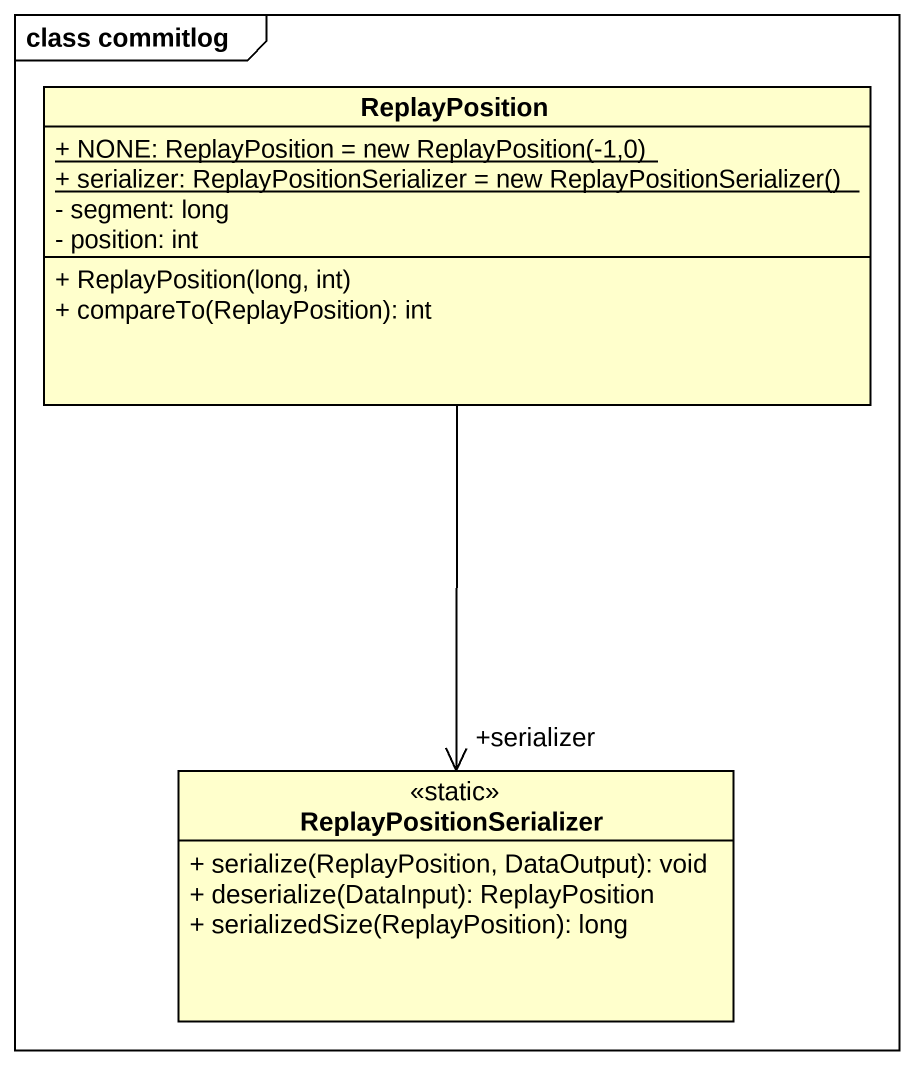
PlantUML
@startuml
mainframe class commitlog
hide circle
hide empty members
skinparam classAttributeIconSize 0
class ReplayPosition {
  {static} {field} + NONE: ReplayPosition = new ReplayPosition(-1,0)
  {static} {field} + serializer: ReplayPositionSerializer = new ReplayPositionSerializer()
  - segment: long
  - position: int
  + ReplayPosition(long, int)
  + compareTo(ReplayPosition): int
}
class ReplayPositionSerializer <<static>> {
  + serialize(ReplayPosition, DataOutput): void
  + deserialize(DataInput): ReplayPosition
  + serializedSize(ReplayPosition): long
}
ReplayPosition --> "+serializer" ReplayPositionSerializer
@enduml
